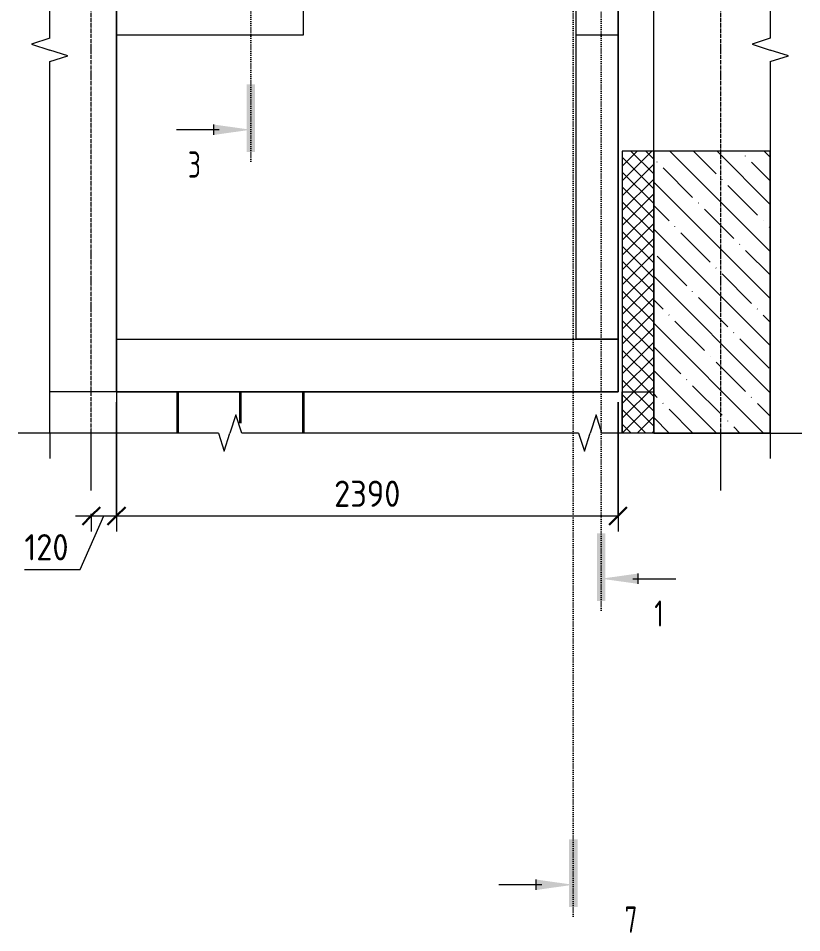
# Model space of a CAD drawing. Header units: millimetres. Extents: x 539 to 32806, y -1166 to 49726.
# Drawn here: x 11707 to 15440, y 38786 to 43145 of the extents above; entities that cross this region are included whole.
import ezdxf

# ---------------------------------------------------------------- set-up
doc = ezdxf.new("R2010")
doc.units = ezdxf.units.MM
for name, pattern in [('01 Штриховая _4 мм_', [6, 3.5, -2.5]), ('02 Штрихпунктирная _20 мм_', [25, 20, -2.5, 0, -2.5]), ('04 Пунктир 10мм', [10, 0, -10])]:
    doc.linetypes.add(name, pattern=pattern)
for name, color, linetype, lineweight in [('AA_Dim', 7, 'Continuous', 9), ('AA_Dim-50', 7, 'Continuous', 9), ('AA_Linii', 7, 'Continuous', 9), ('AA_Oformlenie', 7, 'Continuous', 9), ('AA_Razrez', 7, 'Continuous', 9), ('AA_Vinoska', 7, 'Continuous', 9), ('AF_Element', 7, 'Continuous', 20), ('AF_Element_Грунт', 253, 'Continuous', 20), ('AF_Stena', 7, '01 Штриховая _4 мм_', 20), ('AF_Stena_Опалубка', 253, 'Continuous', 20), ('KR_Fundament', 7, 'Continuous', 20), ('Оси', 7, 'Continuous', 9)]:
    doc.layers.add(name, color=color, linetype=linetype, lineweight=lineweight)
doc.styles.add('ISOCPEUR_1', font='isocpeur.ttf', dxfattribs={"width": 0.9, "height": 125})
doc.styles.add('ISOCPEUR_4', font='isocpeur.ttf', dxfattribs={"width": 0.7, "height": 125})
doc.dimstyles.new('00_Точн_3_знака__прозр_', dxfattribs={"dimscale": 304.8, "dimtxt": 124.497647, "dimasz": 0.278871, "dimexe": 0.246063, "dimexo": 0.164042, "dimgap": 0.016404, "dimtad": 1, "dimdec": 3, "dimrnd": 0.001, "dimdsep": 46, "dimtxsty": 'ISOCPEUR_1', "dimblk1": 'OBLIQUE', "dimblk2": 'OBLIQUE', "dimsah": 1, "dimcen": 0.09, "dimdle": 0.246063, "dimazin": 0, "dimtfac": 1, "dimtdec": 4, "dimtix": 1, "dimtmove": 1, "dimatfit": 3, "dimfxl": 1, "dimtvp": 1, "dimtolj": 1, "dimtzin": 0, "dimlwd": 18, "dimlwe": 18, "dimarcsym": 2})
doc.dimstyles.new('00_Точн_3_знака__прозр__1', dxfattribs={"dimscale": 304.8, "dimtxt": 124.497647, "dimasz": 0.278871, "dimexe": 0.246063, "dimexo": 0.164042, "dimgap": 0.016404, "dimtad": 1, "dimdec": 3, "dimrnd": 0.001, "dimdsep": 46, "dimtxsty": 'ISOCPEUR_1', "dimblk1": 'OBLIQUE', "dimblk2": 'OBLIQUE', "dimsah": 1, "dimcen": 0.09, "dimdle": 0.246063, "dimazin": 0, "dimtfac": 1, "dimtdec": 4, "dimtix": 1, "dimtmove": 0, "dimatfit": 3, "dimfxl": 1, "dimtvp": 1, "dimtolj": 1, "dimtzin": 0, "dimlwd": 18, "dimlwe": 18, "dimarcsym": 2})

# ---------------------------------------------------------------- blocks, each defined once
blk = doc.blocks.new('грунт1 - грунт1-3846678-Схема расположения балок металлического навеса в осях Г_1-Е_1_2_1-3_1')
at = {"layer": 'AF_Element'}
for p, q in [((3120.1, 43315), (3020.1, 43315)), ((3120.1, 43315), (3760.1, 43315)), ((3120.1, 41365), (3120.1, 43315)), ((5510.1, 41365), (5510.1, 43315)), ((3120.1, 41365), (2802.1, 41365)), ((5510.1, 41365), (3120.1, 41365))]:
    blk.add_line(p, q, dxfattribs=at)
blk = doc.blocks.new('011_Прямоугольник обрыва _ЭлУзла_ - 011_Прямоугольник обрыва _ЭлУзла_-3732710-Схема расположения балок металлического навеса в осях Г_1-Е_1_2_1-3_1')
at = {"layer": 'AA_Oformlenie'}
for p, q in [((0, -1769.8), (0, 0)), ((0, 0), (803.3, 0)), ((914.6, 0), (2519.8, 0)), ((2631.1, 0), (3433.1, 0)), ((3433.1, 0), (3433.1, -1769.8)), ((0, -5422), (0, -1881.1)), ((3433.1, -1881.1), (3433.1, -5422)), ((0, -7304.4), (0, -5533.3)), ((3433.1, -5533.3), (3433.1, -7304.4)), ((803.3, -7304.4), (0, -7304.4)), ((2519.8, -7304.4), (914.6, -7304.4)), ((3433.1, -7304.4), (2631.1, -7304.4))]:
    blk.add_line(p, q, dxfattribs=at)
blk = doc.blocks.new('DIMBLOCK17-Схема расположения балок металлического навеса в осях Г_1-Е_1_2_1-3_1')
at = {"layer": 'AA_Dim-50', "lineweight": 18}
for p, q in [((12174.7, 41315), (12174.7, 40698)), ((12174.7, 40773), (12174.7, 41315)), ((11979.7, 40773), (12174.7, 40773)), ((12001.4, 40518), (12114.7, 40773)), ((12054.7, 40783.1), (12054.7, 40698)), ((12054.7, 40773), (12054.7, 40783.1)), ((11736, 40518), (12001.4, 40518))]:
    blk.add_line(p, q, dxfattribs=at)
at = {"layer": 'AA_Dim-50', "lineweight": 30}
for p, q in [((12054.7, 40773), (12097.2, 40815.5)), ((12174.7, 40773), (12217.2, 40815.5)), ((12054.7, 40773), (12012.2, 40730.5)), ((12174.7, 40773), (12132.2, 40730.5))]:
    blk.add_line(p, q, dxfattribs=at)
at = {"layer": 'AA_Dim-50', "color": 0, "lineweight": 18, "insert": (11736, 40686.3), "char_height": 125, "width": 258.572, "attachment_point": 1, "line_spacing_factor": 1.149209, "style": 'ISOCPEUR_1'}
blk.add_mtext('120', dxfattribs=at)
blk = doc.blocks.new('_Oblique')
at = {"color": 0, "linetype": 'ByBlock', "lineweight": -2}
blk.add_line((-0.5, -0.5), (0.5, 0.5), dxfattribs=at)
blk = doc.blocks.new('DIMBLOCK18-Схема расположения балок металлического навеса в осях Г_1-Е_1_2_1-3_1')
at = {"layer": 'AA_Dim-50', "lineweight": 18}
for p, q in [((12174.7, 41315), (12174.7, 40698)), ((12174.7, 40773), (12174.7, 41315)), ((14564.7, 41315), (14564.7, 40698)), ((14564.7, 40773), (14564.7, 41315)), ((12174.7, 40773), (14564.7, 40773))]:
    blk.add_line(p, q, dxfattribs=at)
at = {"layer": 'AA_Dim-50', "lineweight": 30}
for p, q in [((12174.7, 40773), (12217.2, 40815.5)), ((14564.7, 40773), (14607.2, 40815.5)), ((12174.7, 40773), (12132.2, 40730.5)), ((14564.7, 40773), (14522.2, 40730.5))]:
    blk.add_line(p, q, dxfattribs=at)
at = {"layer": 'AA_Dim-50', "color": 0, "lineweight": 18, "insert": (13211.6, 40941.3), "char_height": 125, "width": 379.239, "attachment_point": 1, "line_spacing_factor": 1.149209, "style": 'ISOCPEUR_1'}
blk.add_mtext('2390', dxfattribs=at)
blk = doc.blocks.new('Разрез - Номер узла_ спереди-394134-Схема расположения балок металлического навеса в осях Г_1-Е_1_2_1-3_1')
at = {"layer": 'AA_Razrez'}
for points in [[(7.329, 0.404), (7.329, -0.394), (0.873, -0.394), (0.873, 0.404)], [(3.497, -3.533), (2.503, -3.533), (3, 0)]]:
    blk.add_hatch(color=256, dxfattribs=at).paths.add_polyline_path(points)
for p, q in [((3, -3), (3, -7.096)), ((2.503, -3.533), (3.497, -3.533))]:
    blk.add_line(p, q, dxfattribs=at)
blk = doc.blocks.new('Разрез - Номер узла_ сзади-394133-Схема расположения балок металлического навеса в осях Г_1-Е_1_2_1-3_1')
at = {"layer": 'AA_Razrez'}
for points in [[(7.329, 0.404), (7.329, -0.394), (0.873, -0.394), (0.873, 0.404)], [(3.497, -3.533), (2.503, -3.533), (3, 0)]]:
    blk.add_hatch(color=256, dxfattribs=at).paths.add_polyline_path(points)
for p, q in [((3, -3), (3, -7.096)), ((2.503, -3.533), (3.497, -3.533))]:
    blk.add_line(p, q, dxfattribs=at)

msp = doc.modelspace()

# ---------------------------------------------------------------- hatches: boundary and pattern name
at = {"layer": 'AA_Oformlenie'}
h = msp.add_hatch(dxfattribs=at)
h.set_pattern_fill('FP_1', color=250, style=0, pattern_type=2)
h.set_pattern_definition([(45, (9054.59, 0), (-35.35534, 35.35534), []), (135, (9054.59, 0), (-35.35534, -35.35534), [])])
h.paths.add_polyline_path([(14584.4707, 41167.8759), (14734.4703, 41167.8759), (14734.4703, 42511.6354), (14584.4707, 42511.6354), (14584.4707, 42004.2248)])
h.paths.add_polyline_path([(14643.7421, 44275), (14734.4703, 44275), (14734.4703, 46469.7099), (14584.4707, 46469.7099), (14584.4707, 44275)])
h.paths.add_polyline_path([(14584.4703, 48169.7099), (14734.4703, 48169.71), (14734.4704, 48472.299), (14584.4703, 48472.299), (14584.4703, 48229.9246)])
h = msp.add_hatch(dxfattribs=at)
h.set_pattern_fill('FP_2', color=250, style=0, pattern_type=2)
h.set_pattern_definition([(135, (9054.59, 0), (-112.2532, -112.2532), []), (135, (9166.84, 0), (-112.2532, -112.2532), [198.438, -39.688, 1.676, -38.011])])
h.paths.add_polyline_path([(14734.4703, 41167.8759), (15289.8338, 41167.8759), (15289.8338, 42511.6354), (14734.4703, 42511.6354), (14734.4703, 41723.2394)])
h.paths.add_polyline_path([(15289.8338, 44275), (15289.8338, 46469.7099), (14734.4703, 46469.7099), (14734.4703, 44275)])
h.paths.add_polyline_path([(15289.8338, 48169.71), (15289.8338, 48472.299), (14734.4703, 48472.299), (14734.4703, 48169.71), (14987.2448, 48169.71)])

# ---------------------------------------------------------------- linework, layer by layer
at = {"layer": 'AA_Linii'}
for p, q in [((14734.4703, 41167.8759), (14734.4703, 46469.7099)), ((14734.4703, 42511.6354), (14584.4707, 42511.6354)), ((14584.4707, 42511.6354), (14584.4707, 41167.8759)), ((14734.4703, 41167.8759), (14734.4703, 42511.6354)), ((14734.4703, 42511.6354), (14734.4703, 41167.8759)), ((15289.8338, 42511.6354), (14734.4703, 42511.6354)), ((15289.8338, 41167.8759), (15289.8338, 42511.6354)), ((12174.6531, 41364.9999), (12174.6531, 41167.8759)), ((14584.4707, 41167.8759), (14584.4707, 41364.9999)), ((14584.4707, 41364.9999), (14734.4703, 41364.9999)), ((14734.4703, 41364.9999), (14734.4703, 41167.8759)), ((14734.4703, 41167.8759), (15289.8338, 41167.8759))]:
    msp.add_line(p, q, dxfattribs=at)
at = {"layer": 'AA_Linii', "lineweight": 35}
for p, q in [((12464.6531, 41364.9999), (12464.6531, 41167.8759)), ((12764.6531, 41364.9999), (12764.6531, 41214.9999)), ((13064.6531, 41364.9999), (13064.6531, 41167.8759))]:
    msp.add_line(p, q, dxfattribs=at)
at = {"layer": 'AA_Razrez', "linetype": '04 Пунктир 10мм'}
for p, q in [((12814.6534, 42464.0599), (12814.6534, 48984.5628)), ((14484.6121, 40323.707), (14484.6121, 48958.658)), ((14351.2946, 38864.6066), (14351.2946, 48480.0291))]:
    msp.add_line(p, q, dxfattribs=at)
at = {"layer": 'AA_Vinoska'}
for p, q in [((11856.733, 43050.2904), (11770.0828, 43022.136)), ((15289.8338, 43050.2904), (15203.1837, 43022.136)), ((11770.0828, 43022.136), (11856.733, 42993.9817)), ((11943.3355, 42966.4817), (11856.733, 42993.9817)), ((15203.1837, 43022.136), (15289.8338, 42993.9817)), ((15376.4364, 42966.4817), (15289.8338, 42993.9817)), ((11856.733, 42938.9817), (11943.3355, 42966.4817)), ((15289.8338, 42938.9817), (15376.4364, 42966.4817)), ((12743.1625, 41254.5261), (12715.0082, 41167.8759)), ((12771.3169, 41167.8759), (12743.1625, 41254.5261)), ((14459.7129, 41254.5261), (14431.5586, 41167.8759)), ((14487.8673, 41167.8759), (14459.7129, 41254.5261)), ((11856.733, 41167.8759), (11706.733, 41167.8759)), ((11856.733, 41167.8759), (11856.733, 41046.4249)), ((12660.0082, 41167.8759), (12687.5082, 41081.2734)), ((12687.5082, 41081.2734), (12715.0082, 41167.8759)), ((14376.5586, 41167.8759), (14404.0586, 41081.2734)), ((14404.0586, 41081.2734), (14431.5586, 41167.8759)), ((15289.8338, 41167.8759), (15439.8338, 41167.8759)), ((15289.8338, 41167.8759), (15289.8338, 41046.4249))]:
    msp.add_line(p, q, dxfattribs=at)
at = {"layer": 'AF_Stena'}
for p, q in [((14442.9251, 43064.9999), (14431.0244, 43064.9999)), ((14502.3189, 43064.9999), (14490.4181, 43064.9999))]:
    msp.add_line(p, q, dxfattribs=at)
at = {"layer": 'AF_Stena_Опалубка'}
for p, q in [((14564.6531, 46145), (14564.6531, 43064.9999)), ((14364.6531, 43064.9999), (14364.6531, 43852.111)), ((12174.6531, 43314.9999), (12174.6531, 43064.9999)), ((13064.6534, 43314.9999), (13064.6534, 43064.9999)), ((13064.6534, 43064.9999), (12174.6531, 43064.9999)), ((14564.6531, 43064.9999), (14364.6531, 43064.9999)), ((14364.6531, 41614.9999), (14364.6531, 43064.9999)), ((14430.9748, 43064.9999), (14364.6531, 43064.9999)), ((14364.6531, 41614.9999), (14364.6531, 43064.9999)), ((14564.6531, 43064.9999), (14364.6531, 43064.9999)), ((14490.3685, 43064.9999), (14442.9748, 43064.9999)), ((14564.6531, 43064.9999), (14502.3685, 43064.9999)), ((14564.6531, 43064.9999), (14564.6531, 41614.9999)), ((14564.6531, 43064.9999), (14564.6531, 41614.9999)), ((12174.6531, 41614.9999), (14564.6531, 41614.9999)), ((12174.6531, 41614.9999), (12174.6531, 41364.9999)), ((14564.6531, 41614.9999), (14364.6531, 41614.9999)), ((14564.6531, 41614.9999), (14364.6531, 41614.9999)), ((14564.6531, 41614.9999), (14564.6531, 41364.9999)), ((14564.6531, 41364.9999), (12174.6531, 41364.9999))]:
    msp.add_line(p, q, dxfattribs=at)
at = {"layer": 'KR_Fundament'}
for p, q in [((14564.6531, 41365.0004), (14564.6531, 48024.9997)), ((12174.6531, 43314.9999), (12174.6531, 41365.0004)), ((12174.6531, 41365.0004), (14564.6531, 41365.0004))]:
    msp.add_line(p, q, dxfattribs=at)
at = {"layer": 'Оси', "linetype": '02 Штрихпунктирная _20 мм_'}
for p, q in [((12054.6531, 41144.0677), (12054.6531, 49067.1614)), ((15054.6531, 41144.0677), (15054.6531, 49067.1614))]:
    msp.add_line(p, q, dxfattribs=at)
at = {"layer": 'Оси'}
for p, q in [((12054.6531, 40894.0677), (12054.6531, 41144.0677)), ((15054.6531, 40894.0677), (15054.6531, 41144.0677))]:
    msp.add_line(p, q, dxfattribs=at)

# ---------------------------------------------------------------- block references
at = {"layer": 'AA_Oformlenie'}
msp.add_blockref('011_Прямоугольник обрыва _ЭлУзла_ - 011_Прямоугольник обрыва _ЭлУзла_-3732710-Схема расположения балок металлического навеса в осях Г_1-Е_1_2_1-3_1', (11856.733, 48472.299), dxfattribs=at)
at = {"layer": 'AA_Razrez', "extrusion": (0, 0, -1), "xscale": 49.99999999999998, "yscale": 49.99999999999998, "zscale": 49.99999999999998, "rotation": 90.00000000000001}
for name, p in [('Разрез - Номер узла_ сзади-394133-Схема расположения балок металлического навеса в осях Г_1-Е_1_2_1-3_1', (-12814.6534, 42464.0599)), ('Разрез - Номер узла_ спереди-394134-Схема расположения балок металлического навеса в осях Г_1-Е_1_2_1-3_1', (-14351.2946, 38864.6066))]:
    msp.add_blockref(name, p, dxfattribs=at)
at = {"layer": 'AA_Razrez', "xscale": 49.99999999999998, "yscale": 49.99999999999998, "zscale": 49.99999999999998, "rotation": 90}
msp.add_blockref('Разрез - Номер узла_ спереди-394134-Схема расположения балок металлического навеса в осях Г_1-Е_1_2_1-3_1', (14484.6121, 40323.707), dxfattribs=at)
at = {"layer": 'AF_Element_Грунт'}
msp.add_blockref('грунт1 - грунт1-3846678-Схема расположения балок металлического навеса в осях Г_1-Е_1_2_1-3_1', (9054.5915, 0), dxfattribs=at)

# ---------------------------------------------------------------- texts
at = {"layer": 'AA_Razrez', "char_height": 125, "attachment_point": 1, "style": 'ISOCPEUR_4'}
for s, insert, width in [('\\fISOCPEUR|b0|i0|c204|p34|;\\W.7;3', (12515.1969, 42510.4908), 75.759469), ('\\fISOCPEUR|b0|i0|c204|p34|;\\W.7;1', (14738.0056, 40370.1379), 53.312219), ('\\fISOCPEUR|b0|i0|c204|p34|;\\W.7;7', (14595.5882, 38911.0374), 75.759469)]:
    msp.add_mtext(s, dxfattribs=dict(at, insert=insert, width=width))

# ---------------------------------------------------------------- dimensions: what is measured, and where the dimension line sits
at = {"layer": 'AA_Dim', "lineweight": 18}
dim = msp.add_linear_dim(base=(12174.6531, 40772.9637), p1=(12054.6531, 40833.0678), p2=(12174.6531, 41364.9999), dimstyle='00_Точн_3_знака__прозр_', override={"dimpost": '<>', "dimfxl": 545.299719}, dxfattribs=at)
dim.commit()
dim.dimension.update_dxf_attribs({"geometry": 'DIMBLOCK17-Схема расположения балок металлического навеса в осях Г_1-Е_1_2_1-3_1', "text_midpoint": (11865.2373, 40602.9374), "dimtype": 160})
dim = msp.add_linear_dim(base=(14564.6531, 40772.9637), p1=(12174.6531, 41364.9999), p2=(14564.6531, 41364.9999), dimstyle='00_Точн_3_знака__прозр__1', override={"dimpost": '<>', "dimfxl": 2390}, dxfattribs=at)
dim.commit()
dim.dimension.update_dxf_attribs({"geometry": 'DIMBLOCK18-Схема расположения балок металлического навеса в осях Г_1-Е_1_2_1-3_1', "text_midpoint": (13369.6531, 40840.4637)})

doc.saveas('drawing.dxf')
